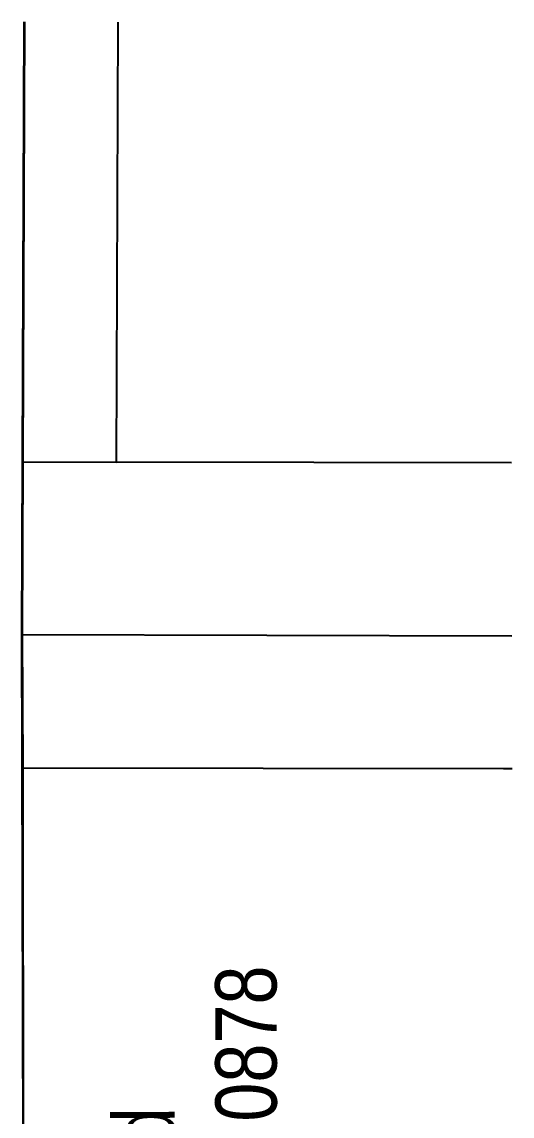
# Model space of a CAD drawing. Extents: x -19176 to -17597, y 5652440 to 5654285.
# Drawn here: x -18061.9 to -17982, y 5653264.6 to 5653443.2 of the extents above; entities that cross this region are included whole.
import ezdxf

# ---------------------------------------------------------------- set-up
doc = ezdxf.new("R2010")
doc.units = 0
doc.header["$LTSCALE"] = 5
doc.linetypes.add('foc-QUARTERLINE', pattern=[33, 25, -3, 2, -3])
for name, color, linetype in [('L-QSEC', 8, 'foc-QUARTERLINE'), ('L-SEC', 7, 'Continuous'), ('L-TITLEDB', 4, 'Continuous'), ('L-TITLEDB-T', 4, 'Continuous')]:
    doc.layers.add(name, color=color, linetype=linetype)
doc.styles.add('80L', font='ARIALN.TTF', dxfattribs={"height": 10})

msp = doc.modelspace()

# ---------------------------------------------------------------- linework, layer by layer
at = {"layer": 'L-QSEC'}
msp.add_line((-18061.925, 5653343.191), (-17982.036, 5653342.978), dxfattribs=at)
at = {"layer": 'L-SEC'}
for p, q in [((-18061.925, 5653343.191), (-18061.541, 5653443.185)), ((-18060.961, 5652941.478), (-18061.925, 5653343.191))]:
    msp.add_line(p, q, dxfattribs=at)
at = {"layer": 'L-TITLEDB'}
for p, q in [((-18061.524, 5653443.185), (-18061.779, 5653371.395)), ((-18061.524, 5653443.185), (-18061.779, 5653371.395)), ((-18046.305, 5653443.141), (-18046.53, 5653371.35)), ((-18046.305, 5653443.141), (-18046.53, 5653371.35)), ((-18061.779, 5653371.395), (-18061.889, 5653343.436)), ((-18061.779, 5653371.395), (-18046.53, 5653371.35)), ((-18061.779, 5653371.395), (-18046.53, 5653371.35)), ((-17982.103, 5653371.244), (-18046.53, 5653371.35)), ((-17982.103, 5653371.244), (-18046.53, 5653371.35)), ((-18061.889, 5653343.436), (-18061.781, 5653321.383)), ((-17983.37, 5653321.278), (-18061.781, 5653321.383)), ((-18061.781, 5653321.383), (-18061.777, 5653318.092)), ((-17981.983, 5653321.276), (-17983.37, 5653321.278)), ((-17981.983, 5653321.276), (-17983.37, 5653321.278)), ((-18061.777, 5653318.092), (-18061.578, 5653137.137))]:
    msp.add_line(p, q, dxfattribs=at)

# ---------------------------------------------------------------- texts
at = {"layer": 'L-TITLEDB-T', "insert": (-18046.942, 5653214.067), "char_height": 10, "attachment_point": 1, "rotation": 90.10417, "style": '80L'}
msp.add_mtext_dynamic_manual_height_columns('\\pi24.602;Road\\P\\pi1.185;Plan 171 0878', width=74.8666, gutter_width=50, heights=[0], dxfattribs=at)

doc.saveas('drawing.dxf')
